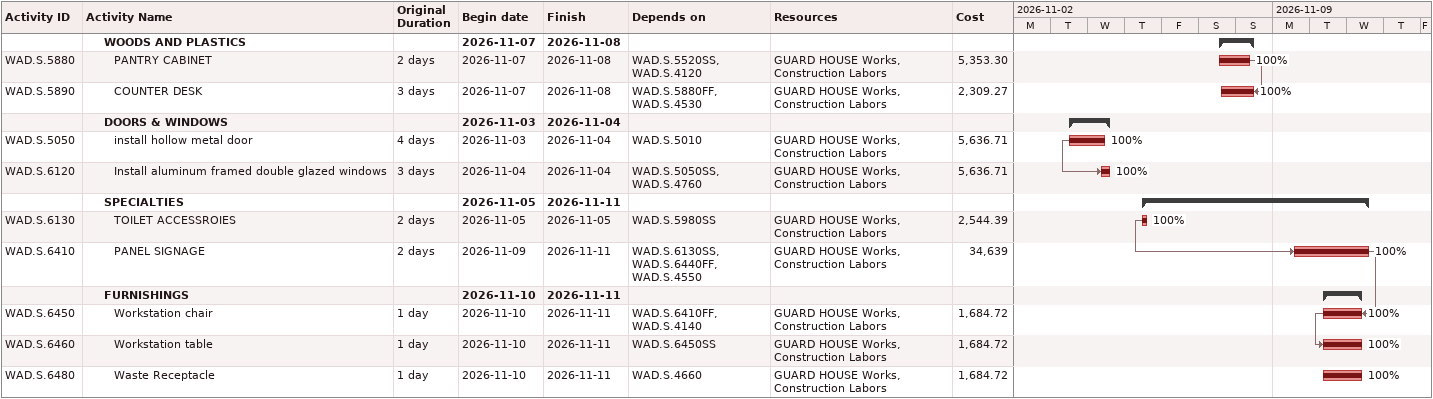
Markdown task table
| ID | Level | Task | Original duration | Start | Finish | Predecessors | Resources | % complete | Cost |
|---|---|---|---|---|---|---|---|---|---|
|  | 3 | **WOODS AND PLASTICS** |  | 2026-11-07 | 2026-11-08 |  |  |  |  |
| WAD.S.5880 | 4 | PANTRY CABINET | 2d | 2026-11-07 | 2026-11-08 | WAD.S.5520SS, WAD.S.4120 | GUARD HOUSE Works, Construction Labors | 100 | 5353.30 |
| WAD.S.5890 | 4 | COUNTER DESK | 3d | 2026-11-07 | 2026-11-08 | WAD.S.5880FF, WAD.S.4530 | GUARD HOUSE Works, Construction Labors | 100 | 2309.27 |
|  | 3 | **DOORS & WINDOWS** |  | 2026-11-03 | 2026-11-04 |  |  |  |  |
| WAD.S.5050 | 4 | install hollow metal door | 4d | 2026-11-03 | 2026-11-04 | WAD.S.5010 | GUARD HOUSE Works, Construction Labors | 100 | 5636.71 |
| WAD.S.6120 | 4 | Install aluminum framed double glazed windows | 3d | 2026-11-04 | 2026-11-04 | WAD.S.5050SS, WAD.S.4760 | GUARD HOUSE Works, Construction Labors | 100 | 5636.71 |
|  | 3 | **SPECIALTIES** |  | 2026-11-05 | 2026-11-11 |  |  |  |  |
| WAD.S.6130 | 4 | TOILET ACCESSROIES | 2d | 2026-11-05 | 2026-11-05 | WAD.S.5980SS | GUARD HOUSE Works, Construction Labors | 100 | 2544.39 |
| WAD.S.6410 | 4 | PANEL SIGNAGE | 2d | 2026-11-09 | 2026-11-11 | WAD.S.6130SS, WAD.S.6440FF, WAD.S.4550 | GUARD HOUSE Works, Construction Labors | 100 | 34639 |
|  | 3 | **FURNISHINGS** |  | 2026-11-10 | 2026-11-11 |  |  |  |  |
| WAD.S.6450 | 4 | Workstation chair | 1d | 2026-11-10 | 2026-11-11 | WAD.S.6410FF, WAD.S.4140 | GUARD HOUSE Works, Construction Labors | 100 | 1684.72 |
| WAD.S.6460 | 4 | Workstation table | 1d | 2026-11-10 | 2026-11-11 | WAD.S.6450SS | GUARD HOUSE Works, Construction Labors | 100 | 1684.72 |
| WAD.S.6480 | 4 | Waste Receptacle | 1d | 2026-11-10 | 2026-11-11 | WAD.S.4660 | GUARD HOUSE Works, Construction Labors | 100 | 1684.72 |
